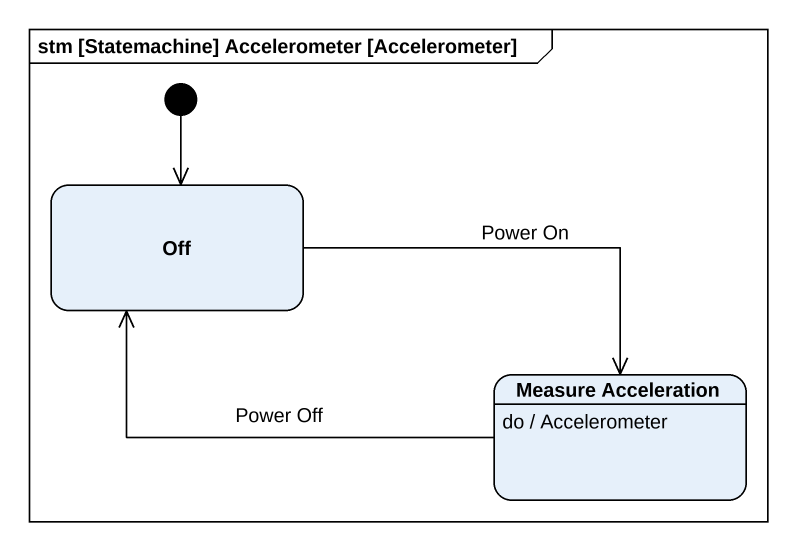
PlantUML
@startuml
mainframe stm [Statemachine] Accelerometer [Accelerometer]
hide empty description
state Off
state "Measure Acceleration" as Measure_Acceleration
Measure_Acceleration : do / Accelerometer
[*] --> Off
Off -right-> Measure_Acceleration : Power On
Measure_Acceleration -left-> Off : Power Off
@enduml
